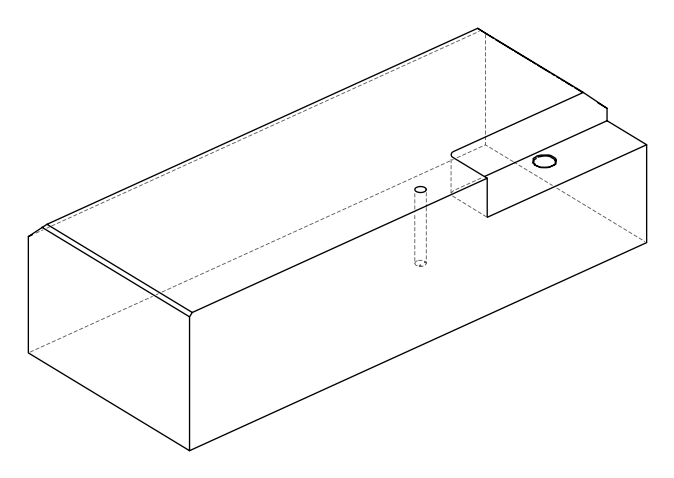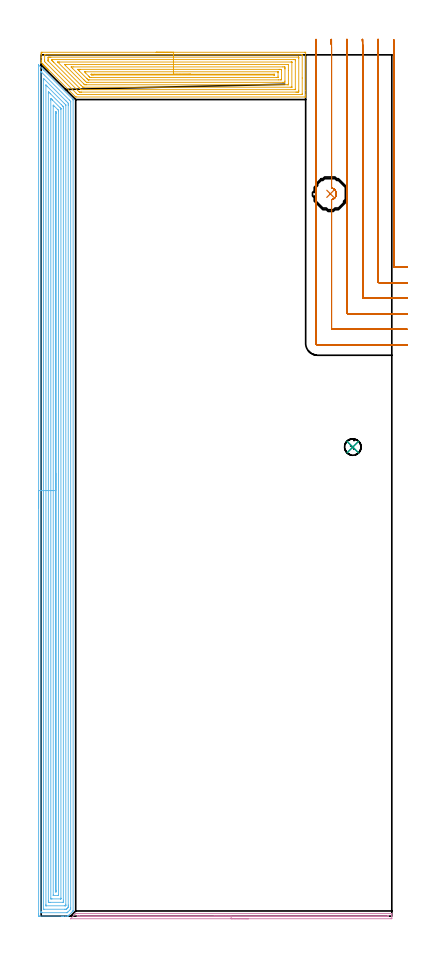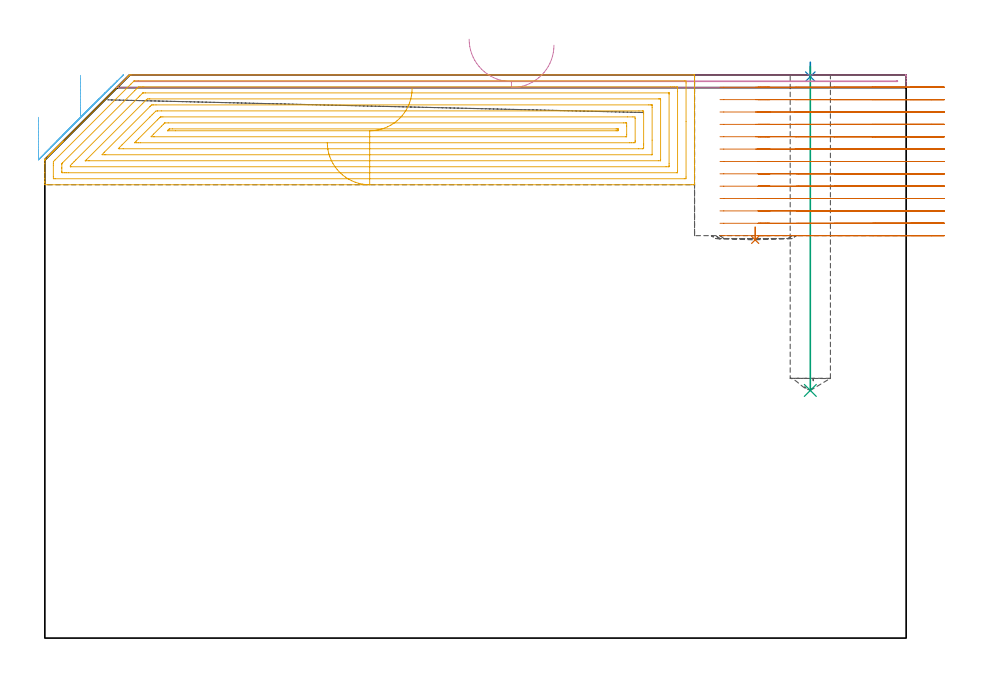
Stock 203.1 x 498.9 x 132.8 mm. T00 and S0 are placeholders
(PLAN: 7 operations, 4 tool changes, 77.9 min)
(1 INDEXABLE_INSERT_DRILL_BLIND_HOLE_FROM_SOLID | STEP1POCKET | NXT0302_009 | 0.02 min | 10940 mm3)
(2 SPOT_DRILL | STEP1POCKET_1 | NXT0321_9005460120000 | 0.03 min | 1 mm3)
(3 DRILL_BLIND_HOLE_INTO_CENTER | STEP1POCKET_1 | UGT0301_490 | 0.31 min | 5100 mm3)
(4 AREA_MILL | FG_CHAMFER_SURFACE | UGT0205_001 | 3.09 min | 847 mm3)
(5 AREA_MILL_1 | FG_CHAMFER_SURFACE_1 | UGT0205_001 | 11.88 min | 54105 mm3)
(6 AREA_MILL_2 | FG_CHAMFER_SURFACE_2 | UGT0205_001 | 31.1 min | 96187 mm3)
(7 MILL_CORNER_NOTCH_RECTANGULAR | CORNER_NOTCH_RECTANGULAR | NXT0201_011 | Follow Part, ap 3, ae 75% | 31.48 min | 314969 mm3)
(TOOL NXT0302_009 | Index. Insert Drill 19mm [880-D1900L25-05] | D19 PA176 FL95 Z2)
(TOOL NXT0321_9005460120000 | NC Spot Drill, 142deg, 12mm, Carbide, Uncoated | D12 PA142 FL30 Z2)
(TOOL UGT0301_490 | Carbide Drill 9.5 mm | D9.5 PA118 FL81 Z2)
(TOOL UGT0205_001 | Chamfer Mill 20 x 3 x 45 deg. | D20 FL50 Z2)
(TOOL NXT0201_011 | ENDMILL 12mm [2P460-1200-NA 1630] | D12 FL38 Z6)
(OP 1 INDEXABLE_INSERT_DRILL_BLIND_HOLE_FROM_SOLID)
G17 G21 G94 G90
T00 M6
G54
G17 G0 G90 X167.5 Y418.4 S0 M3
G43 Z142.8 H1
G94 G81 G98 Z93.9 F250. R96.9
G80
M5
M2
(OP 2 SPOT_DRILL)
G17 G21 G94 G90
T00 M6
G54
G17 G0 G90 X180.5 Y271.7 S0 M3
G43 Z142.8 H0
G94 G81 G98 Z132.391 F250. R135.8
G80
M5
M2
(OP 3 DRILL_BLIND_HOLE_INTO_CENTER)
G17 G21 G94 G90
T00 M6
G54
G17 G0 G90 X180.5 Y271.7 S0 M3
G43 Z142.8 H0
G94 G81 G98 Z58.4 F250. R134.8
G80
M5
M2
(OP 4 AREA_MILL)
G17 G21 G94 G90
T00 M6
G54
G17 G0 G90 X120.05 Y-1.5 S1061 M3
G43 Z142.8 H0
Z139.8
G94 G1 X120.012 Z138.928 F250.
X119.898 Z138.063
X119.709 Z137.212
X119.447 Z136.38
X119.113 Z135.574
X118.71 Z134.8
X118.241 Z134.064
X117.71 Z133.372
X117.121 Z132.729
X116.478 Z132.14
X115.786 Z131.608
X115.05 Z131.14
X114.276 Z130.737
X113.47 Z130.403
X112.638 Z130.141
X111.786 Z129.952
X110.922 Z129.838
X110.05 Z129.8
X17.102
X17.019 Y-1.495 Z129.803
X17.018 Y-1.494 Z129.804
X17.019 Y-1.48 Z129.818
X19.426 Y0.926 Z132.226
X19.99 Y1.491 Z132.787
X20.003 Y1.494 Z132.789
X20.294 Y1.5 Z132.8
X202.932
X203.09 Y1.497 Z132.788
X203.093 Y1.442 Z132.733
X203.1 Y1.043 Z132.343
Y0.671 Z131.971
Y0. Z131.295
Y-1.228 Z130.069
X203.098 Y-1.491 Z129.805
X202.628 Y-1.5 Z129.8
X110.05
Y-0.086 Z131.214
X21.101 Y-0.085 Z131.215
X20.93 Y-0.083 Z131.217
X20.883 Y-0.08 Z131.22
X20.881 Y-0.079 Z131.221
X20.883 Y-0.073 Z131.227
X20.912 Y-0.041 Z131.259
X20.953 Y0. Z131.3
X21.034 Y0.072 Z131.372
X21.108 Y0.079 Z131.379
X21.187 Y0.082 Z131.382
X21.994 Y0.085 Z131.385
X22.08 Y0.086 Z131.386
X200.785 Y0.085 Z131.385
X200.957 Y0.083 Z131.383
X201.07 Y0.079 Z131.379
X201.092 Y0.077 Z131.377
X201.095 Y0.073 Z131.373
X201.097 Y0.057 Z131.357
X201.098 Y0. Z131.3
X201.095 Y-0.05 Z131.25
X201.09 Y-0.073 Z131.227
X201.086 Y-0.079 Z131.221
X201.042 Y-0.081 Z131.219
X200.871 Y-0.085 Z131.215
X200.785 Y-0.086 Z131.214
X200.699
X110.05
X109.178 Z131.252
X108.313 Z131.366
X107.462 Z131.555
X106.63 Z131.817
X105.824 Z132.151
X105.05 Z132.554
X104.314 Z133.023
X103.622 Z133.554
X102.979 Z134.143
X102.39 Z134.786
X101.858 Z135.478
X101.39 Z136.214
X100.987 Z136.988
X100.653 Z137.794
X100.391 Z138.626
X100.202 Z139.478
X100.088 Z140.343
X100.05 Z141.214
G0 Z142.8
M5
M2
(OP 5 AREA_MILL_1)
G17 G21 G94 G90
T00 M6
G54
G17 G0 G90 X66.6 Y500.4 S1061 M3
G43 Z142.8 H0
Z116.9
G94 G1 X66.638 Z116.028 F250.
X66.752 Z115.164
X66.941 Z114.312
X67.203 Z113.48
X67.537 Z112.674
X67.94 Z111.9
X68.409 Z111.164
X68.94 Z110.472
X69.529 Z109.829
X70.172 Z109.24
X70.864 Z108.708
X71.6 Z108.24
X72.374 Z107.837
X73.18 Z107.503
X74.012 Z107.241
X74.864 Z107.052
X75.728 Z106.938
X76.6 Z106.9
X152.575
X152.939 Y500.396 Z106.903
X153.19 Y500.392 Z106.906
X153.2 Y500.137 Z107.161
Y478.312 Z128.984
Y475.918 Z131.377
Y475.212 Z132.088
Y474.922 Z132.378
X153.192 Y474.533 Z132.758
X153.19 Y474.503 Z132.788
X153.022 Y474.5 Z132.8
X20.289
X19.995 Y474.504 Z132.79
X19.817 Y474.682 Z132.614
X19.602 Y474.898 Z132.401
X4.387 Y490.111 Z117.185
X4.281 Y490.219 Z117.08
X4.2 Y490.3 Z117.
X4.091 Y490.407 Z116.889
X3.987 Y490.513 Z116.787
X3.902 Y490.598 Z116.702
X3.795 Y490.703 Z116.593
X3.694 Y490.806 Z116.493
X3.604 Y490.896 Z116.404
X3.5 Y490.998 Z116.298
X3.4 Y491.1 Z116.2
X3.306 Y491.194 Z116.106
X3.204 Y491.294 Z116.002
X3.106 Y491.393 Z115.906
X3.008 Y491.491 Z115.808
X2.908 Y491.59 Z115.706
X2.813 Y491.687 Z115.613
X2.71 Y491.789 Z115.51
X2.613 Y491.886 Z115.411
X2.519 Y491.98 Z115.319
X2.412 Y492.087 Z115.212
X2.317 Y492.181 Z115.115
X2.226 Y492.274 Z115.026
X2.114 Y492.385 Z114.914
X2.021 Y492.477 Z114.819
X1.932 Y492.567 Z114.732
X1.817 Y492.683 Z114.616
X1.726 Y492.773 Z114.523
X1.639 Y492.861 Z114.438
X1.519 Y492.981 Z114.318
X1.43 Y493.068 Z114.228
X1.345 Y493.154 Z114.145
X1.221 Y493.279 Z114.02
X1.134 Y493.364 Z113.932
X1.052 Y493.448 Z113.851
X0.923 Y493.577 Z113.722
X0.838 Y493.66 Z113.636
X0.6 Y493.9 Z113.4
X0.185 Y494.315 Z112.984
X0.029 Y494.474 Z112.824
X0.005 Y494.506 Z112.791
X0.002 Y494.547 Z112.751
X0. Y494.589 Z112.709
Y494.633 Z112.666
Y495.434 Z111.86
Y497.561 Z109.736
Y498.982 Z108.313
Y499.602 Z107.694
X0.003 Y499.869 Z107.427
X0.008 Y500.391 Z106.905
X0.096 Y500.394 Z106.903
X0.625 Y500.4 Z106.9
X76.6
Y498.986 Z108.314
X150.784
X151.19 Y498.982 Z108.318
X151.199 Y498.574 Z108.726
X151.2 Y485.488 Z121.812
X151.199 Y476.397 Z130.903
X151.19 Y475.918 Z131.382
X150.791 Y475.914 Z131.386
X21.186
X21.044 Y475.918 Z131.382
X20.289 Y476.661 Z130.639
X2.412 Y494.537 Z112.763
X2.01 Y494.946 Z112.354
X2.003 Y495.434 Z111.866
X2. Y495.843 Z111.457
X2.001 Y498.503 Z108.797
X2.01 Y498.982 Z108.318
X2.409 Y498.986 Z108.314
X76.6
Y497.572 Z109.728
X149. Y497.571 Z109.729
X149.122 Y497.569 Z109.731
X149.165 Y497.567 Z109.733
X149.183 Y497.566 Z109.734
X149.19 Y497.538 Z109.762
X149.195 Y497.407 Z109.893
X149.199 Y497.208 Z110.092
X149.2 Y497.01 Z110.29
Y478.381 Z128.919
X149.196 Y477.692 Z129.608
X149.191 Y477.502 Z129.798
X149.174 Y477.335 Z129.965
X149. Y477.333 Z129.967
X148.471 Y477.33 Z129.97
X148.106 Y477.329 Z129.971
X147.579 Y477.328 Z129.972
X23.336 Y477.329 Z129.971
X22.97
X22.439 Y477.332 Z129.968
X22.077 Y477.336 Z129.964
X21.714 Y477.692 Z129.608
X21.183 Y478.217 Z129.083
X4.2 Y495.2 Z112.1
X4.086 Y495.319 Z111.981
X4.032 Y495.379 Z111.921
X4.01 Y495.408 Z111.892
X4.008 Y495.434 Z111.866
X4.002 Y495.631 Z111.669
X4. Y496.321 Z110.979
Y496.519 Z110.781
X4.004 Y497.208 Z110.092
X4.009 Y497.398 Z109.902
X4.026 Y497.565 Z109.735
X4.2 Y497.567 Z109.733
X4.729 Y497.57 Z109.73
X5.094 Y497.571 Z109.729
X5.622 Y497.572 Z109.728
X76.6
Y496.157 Z111.143
X146.484
X147.095 Y496.155 Z111.145
X147.163 Y496.153 Z111.147
X147.182 Y496.151 Z111.149
X147.19 Y496.141 Z111.159
X147.193 Y496.089 Z111.211
X147.197 Y495.875 Z111.425
X147.2 Y495.446 Z111.854
X147.199 Y479.029 Z128.271
X147.197 Y478.81 Z128.49
X147.193 Y478.756 Z128.544
X147.189 Y478.749 Z128.551
X147.181 Y478.747 Z128.553
X147.151 Y478.744 Z128.556
X147.047 Y478.743 Z128.557
X23.699
X23.335 Y478.745 Z128.555
X23.153 Y478.748 Z128.552
X23.112 Y478.75 Z128.55
X23.06 Y478.796 Z128.504
X22.97 Y478.88 Z128.42
X22.383 Y479.466 Z127.834
X22.077 Y479.772 Z127.528
X7.302 Y494.547 Z112.753
X6.882 Y494.969 Z112.331
X6.427 Y495.434 Z111.866
X6.01 Y495.874 Z111.426
X6.005 Y496.09 Z111.21
X6.008 Y496.144 Z111.156
X6.011 Y496.151 Z111.149
X6.019 Y496.153 Z111.147
X6.049 Y496.156 Z111.144
X6.153 Y496.157 Z111.143
X76.6
Y494.743 Z112.557
X144.729
X145.124 Y494.741 Z112.559
X145.176 Y494.738 Z112.562
X145.192 Y494.735 Z112.565
X145.194 Y494.732 Z112.568
X145.198 Y494.7 Z112.6
X145.2 Y494.642 Z112.658
Y494.547 Z112.753
X145.199 Y480.353 Z126.947
X145.196 Y480.187 Z127.113
X145.193 Y480.168 Z127.132
X145.19 Y480.164 Z127.136
X145.163 Y480.162 Z127.138
X145.058 Y480.158 Z127.142
X144.926 Y480.157 Z127.143
X144.729
X24.758 Y480.158 Z127.142
X24.56 Y480.159 Z127.141
X24.17 Y480.164 Z127.136
X23.954 Y480.353 Z126.947
X23.864 Y480.436 Z126.864
X23.058 Y481.24 Z126.06
X9.752 Y494.547 Z112.753
X9.563 Y494.737 Z112.563
Y494.741 Z112.559
X10.259 Y494.743 Z112.557
X10.457
X76.6
Y493.329 Z113.971
X143.077
X143.146 Y493.327 Z113.973
X143.18 Y493.325 Z113.975
X143.189 Y493.322 Z113.978
X143.192 Y493.315 Z113.985
X143.198 Y493.208 Z114.092
X143.2 Y489.88 Z117.42
Y482.127 Z125.173
X143.198 Y481.676 Z125.624
X143.193 Y481.61 Z125.69
X143.189 Y481.578 Z125.722
X143.163 Y481.576 Z125.724
X143.023 Y481.574 Z125.726
X142.743 Y481.572 Z125.728
X142.41 Y481.571 Z125.729
X26.212
X25.652 Y481.573 Z125.727
X25.315 Y481.575 Z125.725
X25.184 Y481.578 Z125.722
X24.901 Y481.851 Z125.449
X24.758 Y481.99 Z125.31
X14.032 Y492.717 Z114.583
X13.98 Y492.773 Z114.527
X13.479 Y493.322 Z113.978
X14.032 Y493.326 Z113.974
X14.366 Y493.328 Z113.972
X76.6 Y493.329 Z113.971
Y491.915 Z115.385
X140.032
X140.928 Y491.913 Z115.387
X140.956 Y491.911 Z115.389
X141.19 Y491.886 Z115.414
X141.197 Y491.646 Z115.654
X141.2 Y490.998 Z116.302
Y490.756 Z116.544
X141.199 Y483.66 Z123.64
X141.19 Y483.014 Z124.286
X140.982 Y482.989 Z124.311
X140.956 Y482.987 Z124.313
X140.091 Y482.985 Z124.315
X27.469
X26.574 Y482.987 Z124.313
X26.546 Y482.988 Z124.312
X26.195 Y483.014 Z124.286
X25.652 Y483.547 Z123.753
X25.296 Y483.902 Z123.398
X24.758 Y484.439 Z122.861
X18.199 Y490.998 Z116.302
X17.607 Y491.593 Z115.707
X17.324 Y491.886 Z115.414
X17.581 Y491.912 Z115.388
X17.607 Y491.913 Z115.387
X18.472 Y491.915 Z115.385
X76.6
Y490.5 Z116.8
X137.882
X138.274
X138.779 Y490.497 Z116.803
X139.168 Y490.493 Z116.807
X139.197 Y490.111 Z117.189
X139.199 Y490.08 Z117.22
Y484.789 Z122.511
X139.198 Y484.759 Z122.541
X139.168 Y484.407 Z122.893
X138.664 Y484.402 Z122.898
X137.38 Y484.4 Z122.9
X27.831
X27.44 Y484.402 Z122.898
X27.309 Y484.404 Z122.896
X27.266 Y484.406 Z122.894
X27.228 Y484.431 Z122.869
X27.153 Y484.502 Z122.798
X26.86 Y484.789 Z122.511
X26.546 Y485.101 Z122.199
X22.077 Y489.57 Z117.73
X21.537 Y490.111 Z117.189
X21.183 Y490.47 Z116.83
X21.168 Y490.494 Z116.806
X21.183 Y490.495 Z116.805
X21.686 Y490.499 Z116.801
X22.077 Y490.5 Z116.8
X22.578
X76.6
Y489.086 Z118.214
X136.927
X137.077 Y489.084 Z118.216
X137.152 Y489.082 Z118.218
X137.182 Y489.08 Z118.22
X137.19 Y489.06 Z118.24
X137.199 Y488.517 Z118.783
Y486.563 Z120.737
X137.192 Y485.863 Z121.437
X137.185 Y485.82 Z121.48
X137.146 Y485.818 Z121.482
X137.052 Y485.816 Z121.484
X136.864 Y485.814 Z121.486
X136.486
X29.088
X28.333 Y485.82 Z121.48
X28.288 Y485.821 Z121.479
X28.238 Y485.866 Z121.434
X28.135 Y485.965 Z121.335
X27.933 Y486.165 Z121.135
X27.533 Y486.563 Z120.737
X25.652 Y488.447 Z118.853
X25.046 Y489.079 Z118.221
X25.652 Y489.085 Z118.215
X25.791 Y489.086 Z118.214
X76.6
Y487.672 Z119.628
X134.699
X134.922 Y487.67 Z119.63
X135.071 Y487.668 Z119.632
X135.182 Y487.665 Z119.635
X135.19 Y487.615 Z119.685
X135.195 Y487.45 Z119.85
X135.196 Y487.326 Z119.974
X135.193 Y487.264 Z120.036
X135.191 Y487.239 Z120.061
X135.145 Y487.235 Z120.065
X134.92 Y487.23 Z120.07
X134.699 Y487.229 Z120.071
X30.121
X29.446 Y487.233 Z120.067
X29.344 Y487.235 Z120.065
X29.227 Y487.329 Z119.971
X29.1 Y487.45 Z119.85
X28.971 Y487.582 Z119.718
X28.897 Y487.66 Z119.64
X28.931 Y487.665 Z119.635
X29.007 Y487.669 Z119.631
X29.227 Y487.671 Z119.629
X30.791 Y487.672 Z119.628
X76.6
X77.472 Z119.666
X78.337 Z119.78
X79.188 Z119.969
X80.02 Z120.231
X80.826 Z120.565
X81.6 Z120.968
X82.336 Z121.436
X83.028 Z121.968
X83.671 Z122.557
X84.26 Z123.2
X84.792 Z123.892
X85.26 Z124.628
X85.663 Z125.402
X85.997 Z126.208
X86.259 Z127.04
X86.448 Z127.891
X86.562 Z128.756
X86.6 Z129.628
G0 Z142.8
M5
M2
(OP 6 AREA_MILL_2)
G17 G21 G94 G90
T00 M6
G54
G17 G0 G90 X-1.5 Y236.5 S1061 M3
G43 Z142.8 H0
Z122.8
G94 G1 Y236.538 Z121.928 F250.
Y236.652 Z121.064
Y236.841 Z120.212
Y237.103 Z119.38
Y237.437 Z118.574
Y237.84 Z117.8
Y238.309 Z117.064
Y238.84 Z116.372
Y239.429 Z115.729
Y240.072 Z115.14
Y240.764 Z114.608
Y241.5 Z114.14
Y242.274 Z113.737
Y243.08 Z113.403
Y243.912 Z113.141
Y244.764 Z112.952
Y245.628 Z112.838
Y246.5 Z112.8
X-1.499 Y492.968 Z112.799
X-1.498 Y492.997 Z112.798
X-1.497 Z112.799
X-1.467 Y492.968 Z112.831
X1.464 Y490.036 Z115.764
X18.22 Y473.281 Z132.519
X18.477 Y473.025 Z132.773
X18.483 Y473.018 Z132.78
X18.496 Y472.996 Z132.787
X18.5 Y472.702 Z132.8
Y3.31
X18.495 Y3.004 Z132.787
X18.483 Y2.981 Z132.78
X17.917 Y2.416 Z132.216
X16.094 Y0.593 Z130.392
X15.992 Y0.491 Z130.291
X15.83 Y0.33 Z130.13
X15.647 Y0.146 Z129.945
X15.53 Y0.032 Z129.827
X15.491 Y0.001 Z129.787
X15.201 Y0. Z129.499
X15.104 Z129.403
X14.307 Z128.602
X13.052 Z127.349
X12.52 Z126.815
X11.893 Z126.188
X-0.881 Y0.001 Z113.417
X-1.115 Y0.002 Z113.183
X-1.492 Y0.007 Z112.806
X-1.493 Y0.015 Z112.804
X-1.498 Y0.628 Z112.802
X-1.5 Y1.248 Z112.8
Y246.5
X-0.086 Z114.214
X-0.085 Y488.992 Z114.215
X-0.083 Y489.058 Z114.217
X-0.079 Y489.108 Z114.221
X-0.078 Y489.117 Z114.222
X-0.071 Y489.112 Z114.229
X0.012 Y489.035 Z114.312
X0.255 Y488.795 Z114.555
X16.348 Y472.702 Z130.648
X16.988 Y472.059 Z131.288
X17.048 Y471.994 Z131.348
X17.076 Y471.962 Z131.376
X17.08 Y471.905 Z131.38
X17.084 Y471.808 Z131.384
X17.085 Y471.71 Z131.385
X17.086 Y5.001 Z131.386
X17.081 Y4.205 Z131.381
X17.079 Y4.113 Z131.379
X17.07 Y4.032 Z131.37
X16.988 Y3.945 Z131.288
X16.673 Y3.625 Z130.973
X16.361 Y3.31 Z130.661
X15.467 Y2.416 Z129.767
X15.334 Y2.283 Z129.634
X15.201 Y2.152 Z129.501
X15.072 Y2.031 Z129.372
X15.049 Y2.011 Z129.349
X15.021 Y2.007 Z129.321
X14.962 Y2.003 Z129.262
X14.723 Y2. Z129.023
X0.428 Z114.728
X0.012 Y2.004 Z114.312
X-0.047 Y2.006 Z114.253
X-0.077 Y2.009 Z114.223
X-0.08 Y2.122 Z114.22
X-0.084 Y2.318 Z114.216
X-0.085 Y2.416 Z114.215
X-0.086 Y2.515 Z114.214
Y246.5
X1.328 Z115.628
X1.329 Y484.325 Z115.629
X1.33 Y484.795 Z115.63
X1.334 Y485.219 Z115.634
X1.335 Y485.253 Z115.635
X1.376 Y485.219 Z115.676
X1.799 Y484.8 Z116.099
X14.307 Y472.294 Z128.607
X14.791 Y471.808 Z129.091
X15.201 Y471.391 Z129.501
X15.664 Y470.914 Z129.964
X15.669 Y470.446 Z129.969
X15.671 Y470.02 Z129.971
Y469.549
Y6.416
Y5.993
X15.668 Y5.525 Z129.968
X15.664 Y5.099 Z129.964
X15.444 Y4.855 Z129.744
X15.201 Y4.604 Z129.501
X15.002 Y4.403 Z129.302
X14.802 Y4.205 Z129.102
X14.636 Y4.047 Z128.936
X14.578 Y4.01 Z128.878
X14.508 Y4.004 Z128.808
X14.307 Y4.002 Z128.607
X13.618 Y4. Z127.918
X1.595 Y4.001 Z115.895
X1.459 Y4.004 Z115.759
X1.351 Y4.01 Z115.651
X1.334 Y4.014 Z115.634
X1.332 Y4.022 Z115.632
X1.33 Y4.048 Z115.63
X1.329 Y4.205 Z115.629
X1.328 Y246.5 Z115.628
X2.743 Z117.043
Y481.137
X2.745 Y481.331 Z117.045
X2.747 Y481.378 Z117.047
X2.748 Y481.389 Z117.048
X2.758 Y481.382 Z117.058
X2.826 Y481.318 Z117.126
X3.402 Y480.749 Z117.702
X3.586 Y480.565 Z117.886
X13.414 Y470.737 Z127.714
X14.128 Y470.02 Z128.428
X14.23 Y469.91 Z128.53
X14.251 Y469.883 Z128.551
X14.253 Y469.861 Z128.553
X14.255 Y469.809 Z128.555
X14.257 Y469.598 Z128.557
Y6.887
X14.256 Y6.465 Z128.556
X14.253 Y6.254 Z128.553
X14.25 Y6.149 Z128.55
X14.245 Y6.106 Z128.545
X14.221 Y6.079 Z128.521
X14.168 Y6.029 Z128.468
X14.132 Y6.01 Z128.432
X14.078 Y6.007 Z128.378
X13.857 Y6.003 Z128.157
X13.414 Y6. Z127.714
X2.92 Y6.001 Z117.22
X2.811 Y6.002 Z117.111
X2.756 Y6.006 Z117.056
X2.749 Y6.01 Z117.049
X2.746 Y6.015 Z117.046
X2.744 Y6.038 Z117.044
X2.743 Y6.837 Z117.043
Y246.5
X4.157 Z118.457
X4.158 Y476.6 Z118.458
X4.161 Y477.172 Z118.461
X4.164 Y477.488 Z118.464
X4.48 Y477.216 Z118.78
X4.528 Y477.172 Z118.828
X5.373 Y476.329 Z119.673
X11.682 Y470.02 Z125.982
X12.52 Y469.179 Z126.82
X12.57 Y469.126 Z126.87
X12.836 Y468.81 Z127.136
X12.84 Y468.232 Z127.14
X12.842 Y467.91 Z127.142
X12.843 Y9.246 Z127.143
X12.842 Y8.675 Z127.142
X12.84 Y8.355 Z127.14
X12.836 Y8.031 Z127.136
X12.831 Y8.009 Z127.131
X12.815 Y8.006 Z127.115
X12.773 Y8.003 Z127.073
X12.689 Y8.001 Z126.989
X12.52 Y8. Z126.82
X5.154 Z119.454
X4.48 Y8.002 Z118.78
X4.257 Y8.004 Z118.557
X4.178 Y8.01 Z118.478
X4.164 Y8.033 Z118.464
X4.161 Y8.099 Z118.461
X4.158 Y8.675 Z118.458
X4.157 Y8.998 Z118.457
Y246.5
X5.571 Z119.871
Y472.702
X5.573 Y473.396 Z119.873
X5.576 Y473.596 Z119.876
X5.578 Y473.659 Z119.878
X5.595 Y473.646 Z119.895
X5.653 Y473.596 Z119.953
X6.266 Y472.986 Z120.566
X6.551 Y472.702 Z120.851
X11.02 Y468.232 Z125.32
X11.307 Y467.94 Z125.607
X11.387 Y467.854 Z125.687
X11.422 Y467.813 Z125.722
X11.424 Y467.796 Z125.724
X11.427 Y467.71 Z125.727
X11.429 Y467.536 Z125.729
Y467.338
X11.428 Y10.463 Z125.728
X11.426 Y10.115 Z125.726
X11.424 Y10.029 Z125.724
X11.423 Y10.015 Z125.723
X11.405 Y10.01 Z125.705
X11.35 Y10.006 Z125.65
X11.195 Y10.001 Z125.495
X6.266 Y10. Z120.566
X5.834 Y10.002 Z120.134
X5.626 Y10.007 Z119.926
X5.581 Y10.01 Z119.881
X5.578 Y10.087 Z119.878
X5.573 Y10.263 Z119.873
X5.572 Y10.463 Z119.872
X5.571 Y246.5 Z119.871
X6.985 Z121.285
X6.986 Y469.126 Z121.286
Y469.299
X6.989 Y469.475 Z121.289
X6.994 Y469.796 Z121.294
X7.16 Y469.636 Z121.46
X7.676 Y469.126 Z121.976
X9.465 Y467.338 Z123.765
X9.84 Y466.961 Z124.14
X9.967 Y466.828 Z124.267
X9.997 Y466.794 Z124.297
X10.008 Y466.773 Z124.308
X10.01 Y466.734 Z124.31
X10.013 Y466.618 Z124.313
X10.014 Y466.443 Z124.314
X10.015 Y466.269 Z124.315
X10.014 Y12.251 Z124.314
X10.012 Y12.079 Z124.312
X10.009 Y12.02 Z124.309
X10.007 Y12.01 Z124.307
X9.996 Y12.006 Z124.296
X9.966 Y12.003 Z124.266
X9.84 Y12.001 Z124.14
X7.16 Z121.46
X7.076 Y12.003 Z121.376
X7.01 Y12.007 Z121.31
X6.994 Y12.01 Z121.294
X6.992 Y12.028 Z121.292
X6.989 Y12.077 Z121.289
X6.986 Y12.251 Z121.286
X6.985 Y246.5 Z121.285
X8.4 Z122.7
Y465.549
X8.401 Y465.75 Z122.701
X8.403 Y465.851 Z122.703
X8.406 Y465.916 Z122.706
X8.41 Y465.933 Z122.71
X8.422 Y465.923 Z122.722
X8.498 Y465.85 Z122.798
X8.573 Y465.772 Z122.873
X8.589 Y465.753 Z122.889
X8.593 Y465.715 Z122.893
X8.597 Y465.65 Z122.897
X8.599 Y465.549 Z122.899
X8.6 Y465.203 Z122.9
Y465.002
Y14.732
X8.598 Y14.389 Z122.898
X8.593 Y14.039 Z122.893
X8.519 Y14.01 Z122.819
X8.407 Y14.039 Z122.707
X8.404 Y14.241 Z122.704
X8.401 Y14.586 Z122.701
X8.4 Y14.933 Z122.7
Y15.28
Y246.5
Y247.372 Z122.738
Y248.237 Z122.851
Y249.088 Z123.04
Y249.92 Z123.303
Y250.726 Z123.636
Y251.5 Z124.039
Y252.236 Z124.508
Y252.928 Z125.039
Y253.571 Z125.628
Y254.16 Z126.272
Y254.692 Z126.964
Y255.16 Z127.7
Y255.563 Z128.473
Y255.897 Z129.279
Y256.159 Z130.111
Y256.348 Z130.963
Y256.462 Z131.828
Y256.5 Z132.7
G0 Z142.8
M5
M2
(OP 7 MILL_CORNER_NOTCH_RECTANGULAR)
G17 G21 G94 G90
T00 M6
G54
G17 G0 G90 X204.082 Y507.801 S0 M3
G43 Z142.8 H1
Z129.885
G94 G1 X204.177 Y504.802 F250.
G2 X204.2 Y503.372 R45. F500.
G1 Y376.495
G3 X204.795 Y375.9 R0.6
G1 X209.1
X212.1 F250.
G0 Z142.8
X195.04 Y507.897
Z129.885
G1 X195.168 Y504.9
G2 X195.2 Y503.372 R36. F500.
G1 Y367.495
G3 X195.795 Y366.9 R0.6
G1 X209.1
X212.1 F250.
G0 Z142.8
X185.987 Y507.895
Z129.885
G1 X186.157 Y504.9
G2 X186.2 Y503.372 R27. F500.
G1 Y358.495
G3 X186.795 Y357.9 R0.6
G1 X209.1
X212.1 F250.
G0 Z142.8
X176.88 Y507.889
Z129.885
G1 X177.135 Y504.9
G2 X177.2 Y503.372 R18. F500.
G1 Y349.496
G3 X177.796 Y348.9 R0.6
G1 X209.1
X212.1 F250.
G0 Z142.8
X167.56 Y507.856
Z129.885
G1 X168.069 Y504.9
G2 X168.2 Y503.372 R9. F500.
G1 Y421.82
X168.344 Y421.787
G2 X169.949 Y420.881 R3.47
G1 X170.326 Y420.452
G2 X170.738 Y417.082 R3.575
G1 X170.683 Y416.951
X170.362 Y416.39
G2 X169.587 Y415.601 R3.515
X168.2 Y414.983 R3.515
G1 Y340.496
G3 X168.796 Y339.9 R0.6
G1 X209.1
X212.1 F250.
G0 Z142.8
X159.2 Y506.372
Z129.885
G1 Y503.372
Y331.8 F500.
G3 X160.1 Y330.9 R0.9
G1 X209.1
X212.1 F250.
G0 Z142.8
X204.082 Y507.801
Z126.969
G1 X204.177 Y504.802
G2 X204.2 Y503.372 R45. F500.
G1 Y376.495
G3 X204.795 Y375.9 R0.6
G1 X209.1
X212.1 F250.
G0 Z142.8
X195.04 Y507.897
Z126.969
G1 X195.168 Y504.9
G2 X195.2 Y503.372 R36. F500.
G1 Y367.495
G3 X195.795 Y366.9 R0.6
G1 X209.1
X212.1 F250.
G0 Z142.8
X185.987 Y507.895
Z126.969
G1 X186.157 Y504.9
G2 X186.2 Y503.372 R27. F500.
G1 Y358.495
G3 X186.795 Y357.9 R0.6
G1 X209.1
X212.1 F250.
G0 Z142.8
X176.88 Y507.889
Z126.969
G1 X177.135 Y504.9
G2 X177.2 Y503.372 R18. F500.
G1 Y349.496
G3 X177.796 Y348.9 R0.6
G1 X209.1
X212.1 F250.
G0 Z142.8
X167.56 Y507.856
Z126.969
G1 X168.069 Y504.9
G2 X168.2 Y503.372 R9. F500.
G1 Y421.82
X168.366 Y421.782
G2 X169.949 Y420.881 R3.47
G1 X170.326 Y420.452
G2 X170.764 Y417.151 R3.575
X170.683 Y416.951 R3.575
G1 X170.362 Y416.39
G2 X168.2 Y414.983 R3.515
G1 Y340.496
G3 X168.796 Y339.9 R0.6
G1 X209.1
X212.1 F250.
G0 Z142.8
X159.2 Y506.372
Z126.969
G1 Y503.372
Y331.8 F500.
G3 X160.1 Y330.9 R0.9
G1 X209.1
X212.1 F250.
G0 Z142.8
X204.082 Y507.801
Z124.054
G1 X204.177 Y504.802
G2 X204.2 Y503.372 R45. F500.
G1 Y376.495
G3 X204.795 Y375.9 R0.6
G1 X209.1
X212.1 F250.
G0 Z142.8
X195.04 Y507.897
Z124.054
G1 X195.168 Y504.9
G2 X195.2 Y503.372 R36. F500.
G1 Y367.495
G3 X195.795 Y366.9 R0.6
G1 X209.1
X212.1 F250.
G0 Z142.8
X185.987 Y507.895
Z124.054
G1 X186.157 Y504.9
G2 X186.2 Y503.372 R27. F500.
G1 Y358.495
G3 X186.795 Y357.9 R0.6
G1 X209.1
X212.1 F250.
G0 Z142.8
X176.88 Y507.889
Z124.054
G1 X177.135 Y504.9
G2 X177.2 Y503.372 R18. F500.
G1 Y349.496
G3 X177.796 Y348.9 R0.6
G1 X209.1
X212.1 F250.
G0 Z142.8
X167.56 Y507.856
Z124.054
G1 X168.069 Y504.9
G2 X168.2 Y503.372 R9. F500.
G1 Y421.82
G2 X169.95 Y420.88 R3.473
G1 X170.325 Y420.454
G2 X170.683 Y416.951 R3.575
G1 X170.362 Y416.39
G2 X168.2 Y414.983 R3.515
G1 Y340.496
G3 X168.796 Y339.9 R0.6
G1 X209.1
X212.1 F250.
G0 Z142.8
X159.2 Y506.372
Z124.054
G1 Y503.372
Y331.8 F500.
G3 X160.1 Y330.9 R0.9
G1 X209.1
X212.1 F250.
G0 Z142.8
X204.082 Y507.801
Z121.138
G1 X204.177 Y504.802
G2 X204.2 Y503.372 R45. F500.
G1 Y376.495
G3 X204.795 Y375.9 R0.6
G1 X209.1
X212.1 F250.
G0 Z142.8
X195.04 Y507.897
Z121.138
G1 X195.168 Y504.9
G2 X195.2 Y503.372 R36. F500.
G1 Y367.495
G3 X195.795 Y366.9 R0.6
G1 X209.1
X212.1 F250.
G0 Z142.8
X185.987 Y507.895
Z121.138
G1 X186.157 Y504.9
G2 X186.2 Y503.372 R27. F500.
G1 Y358.495
G3 X186.795 Y357.9 R0.6
G1 X209.1
X212.1 F250.
G0 Z142.8
X176.88 Y507.889
Z121.138
G1 X177.135 Y504.9
G2 X177.2 Y503.372 R18. F500.
G1 Y349.496
G3 X177.796 Y348.9 R0.6
G1 X209.1
X212.1 F250.
G0 Z142.8
X167.56 Y507.856
Z121.138
G1 X168.069 Y504.9
G2 X168.2 Y503.372 R9. F500.
G1 Y421.82
X168.374 Y421.78
G2 X169.951 Y420.879 R3.47
G1 X170.325 Y420.453
G2 X170.766 Y417.155 R3.575
X170.683 Y416.951 R3.575
G1 X170.362 Y416.39
G2 X168.2 Y414.983 R3.515
G1 Y340.496
G3 X168.796 Y339.9 R0.6
G1 X209.1
X212.1 F250.
G0 Z142.8
X159.2 Y506.372
Z121.138
G1 Y503.372
Y331.8 F500.
G3 X160.1 Y330.9 R0.9
G1 X209.1
X212.1 F250.
G0 Z142.8
X204.082 Y507.801
Z118.223
G1 X204.177 Y504.802
G2 X204.2 Y503.372 R45. F500.
G1 Y376.495
G3 X204.795 Y375.9 R0.6
G1 X209.1
X212.1 F250.
G0 Z142.8
X195.04 Y507.897
Z118.223
G1 X195.168 Y504.9
G2 X195.2 Y503.372 R36. F500.
G1 Y367.495
G3 X195.795 Y366.9 R0.6
G1 X209.1
X212.1 F250.
G0 Z142.8
X185.987 Y507.895
Z118.223
G1 X186.157 Y504.9
G2 X186.2 Y503.372 R27. F500.
G1 Y358.495
G3 X186.795 Y357.9 R0.6
G1 X209.1
X212.1 F250.
G0 Z142.8
X176.88 Y507.889
Z118.223
G1 X177.135 Y504.9
G2 X177.2 Y503.372 R18. F500.
G1 Y349.496
G3 X177.796 Y348.9 R0.6
G1 X209.1
X212.1 F250.
G0 Z142.8
X167.56 Y507.856
Z118.223
G1 X168.069 Y504.9
G2 X168.2 Y503.372 R9. F500.
G1 Y421.82
G2 X169.951 Y420.879 R3.47
G1 X170.325 Y420.453
G2 X170.76 Y417.14 R3.575
X170.683 Y416.951 R3.575
G1 X170.362 Y416.39
G2 X168.2 Y414.983 R3.515
G1 Y340.496
G3 X168.796 Y339.9 R0.6
G1 X209.1
X212.1 F250.
G0 Z142.8
X159.2 Y506.372
Z118.223
G1 Y503.372
Y331.8 F500.
G3 X160.1 Y330.9 R0.9
G1 X209.1
X212.1 F250.
G0 Z142.8
X204.096 Y507.8
Z115.308
G1 X204.182 Y504.802
G2 X204.2 Y503.521 R45. F500.
G1 Y376.495
G3 X204.795 Y375.9 R0.6
G1 X209.1
X212.1 F250.
G0 Z142.8
X195.059 Y507.898
Z115.308
G1 X195.174 Y504.9
G2 X195.2 Y503.521 R36. F500.
G1 Y367.495
G3 X195.795 Y366.9 R0.6
G1 X209.1
X212.1 F250.
G0 Z142.8
X186.011 Y507.896
Z115.308
G1 X186.165 Y504.9
G2 X186.2 Y503.521 R27. F500.
G1 Y358.495
G3 X186.795 Y357.9 R0.6
G1 X209.1
X212.1 F250.
G0 Z142.8
X176.917 Y507.891
Z115.308
G1 X177.147 Y504.9
G2 X177.2 Y503.521 R18. F500.
G1 Y349.496
G3 X177.796 Y348.9 R0.6
G1 X209.1
X212.1 F250.
G0 Z142.8
X167.634 Y507.865
Z115.308
G1 X168.094 Y504.9
G2 X168.2 Y503.521 R9. F500.
G1 Y421.82
G2 X168.848 Y421.619 R3.472
X169.952 Y420.877 R3.472
G1 X170.325 Y420.454
G2 X170.683 Y416.951 R3.575
G1 X170.362 Y416.39
G2 X168.2 Y414.983 R3.515
G1 Y340.496
G3 X168.796 Y339.9 R0.6
G1 X209.1
X212.1 F250.
G0 Z142.8
X159.2 Y506.521
Z115.308
G1 Y503.521
Y331.8 F500.
G3 X160.1 Y330.9 R0.9
G1 X209.1
X212.1 F250.
G0 Z142.8
X204.2 Y507.798
Z112.392
G1 Y504.798
Y376.495 F500.
G3 X204.795 Y375.9 R0.6
G1 X209.1
X212.1 F250.
G0 Z142.8
X195.195 Y507.9
Z112.392
G1 X195.2 Y504.9
Y504.837 F500.
Y367.495
G3 X195.795 Y366.9 R0.6
G1 X209.1
X212.1 F250.
G0 Z142.8
X186.193 Y507.9
Z112.392
G1 X186.2 Y504.9
Y504.837 F500.
Y358.495
G3 X186.795 Y357.9 R0.6
G1 X209.1
X212.1 F250.
G0 Z142.8
X177.189 Y507.9
Z112.392
G1 X177.2 Y504.9
Y504.837 F500.
Y349.496
G3 X177.796 Y348.9 R0.6
G1 X209.1
X212.1 F250.
G0 Z142.8
X168.179 Y507.9
Z112.392
G1 X168.2 Y504.9
Y504.837 F500.
Y421.82
G2 X168.839 Y421.623 R3.472
X169.354 Y421.355 R3.472
X169.95 Y420.88 R3.472
G1 X170.326 Y420.451
G2 X170.765 Y417.153 R3.575
X170.683 Y416.951 R3.575
G1 X170.362 Y416.39
G2 X168.2 Y414.983 R3.515
G1 Y340.496
G3 X168.796 Y339.9 R0.6
G1 X209.1
X212.1 F250.
G0 Z142.8
X159.2 Y507.837
Z112.392
G1 Y504.837
Y331.8 F500.
G3 X160.1 Y330.9 R0.9
G1 X209.1
X212.1 F250.
G0 Z142.8
X204.2 Y507.798
Z109.477
G1 Y504.798
Y376.495 F500.
G3 X204.795 Y375.9 R0.6
G1 X209.1
X212.1 F250.
G0 Z142.8
X195.2 Y507.9
Z109.477
G1 Y504.9
Y367.495 F500.
G3 X195.795 Y366.9 R0.6
G1 X209.1
X212.1 F250.
G0 Z142.8
X186.2 Y507.9
Z109.477
G1 Y504.9
Y358.495 F500.
G3 X186.795 Y357.9 R0.6
G1 X209.1
X212.1 F250.
G0 Z142.8
X177.2 Y507.9
Z109.477
G1 Y504.9
Y349.496 F500.
G3 X177.796 Y348.9 R0.6
G1 X209.1
X212.1 F250.
G0 Z142.8
X168.2 Y507.9
Z109.477
G1 Y504.9
Y421.82 F500.
G2 X168.843 Y421.621 R3.473
X169.95 Y420.88 R3.472
G1 X170.326 Y420.451
G2 X170.765 Y417.153 R3.575
X170.683 Y416.951 R3.575
G1 X170.362 Y416.39
G2 X168.2 Y414.983 R3.515
G1 Y340.496
G3 X168.796 Y339.9 R0.6
G1 X209.1
X212.1 F250.
G0 Z142.8
X159.2 Y507.9
Z109.477
G1 Y504.9
Y331.8 F500.
G3 X160.1 Y330.9 R0.9
G1 X209.1
X212.1 F250.
G0 Z142.8
X204.2 Y507.798
Z106.562
G1 Y504.798
Y376.495 F500.
G3 X204.795 Y375.9 R0.6
G1 X209.1
X212.1 F250.
G0 Z142.8
X195.2 Y507.9
Z106.562
G1 Y504.9
Y367.495 F500.
G3 X195.795 Y366.9 R0.6
G1 X209.1
X212.1 F250.
G0 Z142.8
X186.2 Y507.9
Z106.562
G1 Y504.9
Y358.495 F500.
G3 X186.795 Y357.9 R0.6
G1 X209.1
X212.1 F250.
G0 Z142.8
X177.2 Y507.9
Z106.562
G1 Y504.9
Y349.496 F500.
G3 X177.796 Y348.9 R0.6
G1 X209.1
X212.1 F250.
G0 Z142.8
X168.2 Y507.9
Z106.562
G1 Y504.9
Y421.82 F500.
G2 X169.95 Y420.88 R3.473
G1 X170.325 Y420.454
G2 X170.683 Y416.951 R3.575
G1 X170.362 Y416.39
G2 X168.2 Y414.983 R3.515
G1 Y340.496
G3 X168.796 Y339.9 R0.6
G1 X209.1
X212.1 F250.
G0 Z142.8
X159.2 Y507.9
Z106.562
G1 Y504.9
Y331.8 F500.
G3 X160.1 Y330.9 R0.9
G1 X209.1
X212.1 F250.
G0 Z142.8
X204.2 Y507.798
Z103.646
G1 Y504.798
Y376.495 F500.
G3 X204.795 Y375.9 R0.6
G1 X209.1
X212.1 F250.
G0 Z142.8
X195.2 Y507.9
Z103.646
G1 Y504.9
Y367.495 F500.
G3 X195.795 Y366.9 R0.6
G1 X209.1
X212.1 F250.
G0 Z142.8
X186.2 Y507.9
Z103.646
G1 Y504.9
Y358.495 F500.
G3 X186.795 Y357.9 R0.6
G1 X209.1
X212.1 F250.
G0 Z142.8
X177.2 Y507.9
Z103.646
G1 Y504.9
Y349.496 F500.
G3 X177.796 Y348.9 R0.6
G1 X209.1
X212.1 F250.
G0 Z142.8
X168.2 Y507.9
Z103.646
G1 Y504.9
Y421.82 F500.
X168.358 Y421.784
G2 X169.95 Y420.88 R3.47
G1 X170.326 Y420.452
G2 X170.76 Y417.139 R3.575
X170.683 Y416.951 R3.575
G1 X170.362 Y416.39
G2 X168.2 Y414.983 R3.515
G1 Y340.496
G3 X168.796 Y339.9 R0.6
G1 X209.1
X212.1 F250.
G0 Z142.8
X159.2 Y507.9
Z103.646
G1 Y504.9
Y331.8 F500.
G3 X160.1 Y330.9 R0.9
G1 X209.1
X212.1 F250.
G0 Z142.8
X204.2 Y507.798
Z100.731
G1 Y504.798
Y376.495 F500.
G3 X204.795 Y375.9 R0.6
G1 X209.1
X212.1 F250.
G0 Z142.8
X195.2 Y507.9
Z100.731
G1 Y504.9
Y367.495 F500.
G3 X195.795 Y366.9 R0.6
G1 X209.1
X212.1 F250.
G0 Z142.8
X186.2 Y507.9
Z100.731
G1 Y504.9
Y358.495 F500.
G3 X186.795 Y357.9 R0.6
G1 X209.1
X212.1 F250.
G0 Z142.8
X177.2 Y507.9
Z100.731
G1 Y504.9
Y349.496 F500.
G3 X177.796 Y348.9 R0.6
G1 X209.1
X212.1 F250.
G0 Z142.8
X168.2 Y507.9
Z100.731
G1 Y504.9
Y421.82 F500.
G2 X169.95 Y420.88 R3.47
G1 X170.326 Y420.452
G2 X170.76 Y417.139 R3.575
X170.683 Y416.951 R3.575
G1 X170.362 Y416.39
G2 X168.2 Y414.983 R3.515
G1 Y340.496
G3 X168.796 Y339.9 R0.6
G1 X209.1
X212.1 F250.
G0 Z142.8
X159.2 Y507.9
Z100.731
G1 Y504.9
Y331.8 F500.
G3 X160.1 Y330.9 R0.9
G1 X209.1
X212.1 F250.
G0 Z142.8
X204.2 Y507.798
Z97.815
G1 Y504.798
Y376.495 F500.
G3 X204.795 Y375.9 R0.6
G1 X209.1
X212.1 F250.
G0 Z142.8
X195.2 Y507.9
Z97.815
G1 Y504.9
Y367.495 F500.
G3 X195.795 Y366.9 R0.6
G1 X209.1
X212.1 F250.
G0 Z142.8
X186.2 Y507.9
Z97.815
G1 Y504.9
Y358.495 F500.
G3 X186.795 Y357.9 R0.6
G1 X209.1
X212.1 F250.
G0 Z142.8
X177.2 Y507.9
Z97.815
G1 Y504.9
Y349.496 F500.
G3 X177.796 Y348.9 R0.6
G1 X209.1
X212.1 F250.
G0 Z142.8
X168.2 Y507.9
Z97.815
G1 Y504.9
Y421.82 F500.
G2 X168.845 Y421.621 R3.473
X169.952 Y420.878 R3.472
G1 X170.325 Y420.454
G2 X170.683 Y416.951 R3.575
G1 X170.362 Y416.39
G2 X168.2 Y414.983 R3.515
G1 Y340.496
G3 X168.796 Y339.9 R0.6
G1 X209.1
X212.1 F250.
G0 Z142.8
X159.2 Y507.9
Z97.815
G1 Y504.9
Y331.8 F500.
G3 X160.1 Y330.9 R0.9
G1 X209.1
X212.1 F250.
G0 Z142.8
X204.2 Y507.798
Z94.9
G1 Y504.798
Y376.495 F500.
G3 X204.795 Y375.9 R0.6
G1 X209.1
X212.1 F250.
G0 Z142.8
X195.2 Y507.9
Z94.9
G1 Y504.9
Y367.495 F500.
G3 X195.795 Y366.9 R0.6
G1 X209.1
X212.1 F250.
G0 Z142.8
X186.2 Y507.9
Z94.9
G1 Y504.9
Y358.495 F500.
G3 X186.795 Y357.9 R0.6
G1 X209.1
X212.1 F250.
G0 Z142.8
X177.2 Y507.9
Z94.9
G1 Y504.9
Y349.496 F500.
G3 X177.796 Y348.9 R0.6
G1 X209.1
X212.1 F250.
G0 Z142.8
X168.2 Y507.9
Z94.9
G1 Y504.9
Y421.82 F500.
X168.281 Y421.803
G2 X169.951 Y420.878 R3.47
G1 X170.325 Y420.453
G2 X170.761 Y417.142 R3.575
X170.683 Y416.951 R3.575
G1 X170.362 Y416.39
G2 X168.2 Y414.983 R3.515
G1 Y340.496
G3 X168.796 Y339.9 R0.6
G1 X209.1
X212.1 F250.
G0 Z142.8
X159.2 Y507.9
Z94.9
G1 Y504.9
Y331.8 F500.
G3 X160.1 Y330.9 R0.9
G1 X209.1
X212.1 F250.
G0 Z142.8
M5
M2
